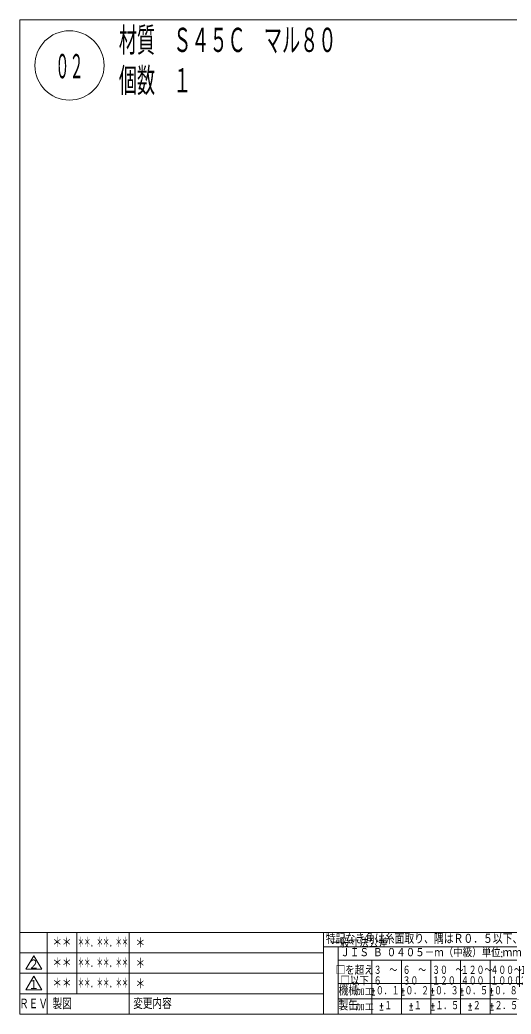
# Model space of a CAD drawing. Header units: millimetres. Extents: x 5 to 415, y 5 to 292.
# Drawn here: x 5 to 146.9, y 5 to 292 of the extents above; entities that cross this region are included whole.
import ezdxf

# ---------------------------------------------------------------- set-up
doc = ezdxf.new("R2010")
doc.units = ezdxf.units.MM
doc.header["$LTSCALE"] = 8.4
for name, color, linetype in [('1', 7, 'CONTINUOUS'), ('2', 7, 'CONTINUOUS'), ('254', 7, 'CONTINUOUS')]:
    doc.layers.add(name, color=color, linetype=linetype)
doc.styles.add('GMM001', font='txt.shx', dxfattribs={"bigfont": 'bigfont.shx'})
doc.styles.add('GMM008', font='txt.shx', dxfattribs={"width": 0.8, "bigfont": 'bigfont.shx'})
doc.styles.add('GMM010', font='txt.shx', dxfattribs={"width": 0.7, "bigfont": 'bigfont.shx'})
doc.styles.add('GMM011', font='txt.shx', dxfattribs={"width": 0.95, "bigfont": 'bigfont.shx'})
doc.styles.add('GMM012', font='txt.shx', dxfattribs={"width": 1.066667, "bigfont": 'bigfont.shx'})
doc.styles.add('GMM014', font='txt.shx', dxfattribs={"width": 0.827273, "bigfont": 'bigfont.shx'})
doc.styles.add('GMM015', font='txt.shx', dxfattribs={"width": 0.411523, "bigfont": 'bigfont.shx'})
doc.styles.add('STANDARD1', font='TXT', dxfattribs={"bigfont": 'BIGFONT'})
doc.styles.add('VF001', font='txt.shx', dxfattribs={"width": 0.548697})
doc.styles.add('VF002', font='txt.shx', dxfattribs={"width": 0.428571})

# ---------------------------------------------------------------- blocks, each defined once
blk = doc.blocks.new('BLOCK005')
at = {"layer": '2', "color": 3, "linetype": 'CONTINUOUS', "lineweight": 9}
for p, q in [((92.76, 24.47), (166.44, 24.47)), ((96.97, 20.55), (166.44, 20.55)), ((106.7, 20.55), (106.7, 5)), ((115.24, 20.55), (115.24, 5)), ((123.77, 20.55), (123.77, 5)), ((132.3, 20.55), (132.3, 5)), ((140.84, 20.55), (140.84, 5)), ((149.37, 20.55), (149.37, 5)), ((157.9, 20.55), (157.9, 5)), ((96.97, 13.85), (106.7, 13.85)), ((106.7, 13.85), (115.24, 13.85)), ((115.24, 13.85), (123.77, 13.85)), ((123.77, 13.85), (132.3, 13.85)), ((132.3, 13.85), (140.84, 13.85)), ((140.84, 13.85), (149.37, 13.85)), ((149.37, 13.85), (157.9, 13.85)), ((157.9, 13.85), (166.44, 13.85)), ((96.97, 9.42), (106.7, 9.42)), ((106.7, 9.42), (115.24, 9.42)), ((115.24, 9.42), (123.77, 9.42)), ((123.77, 9.42), (132.3, 9.42)), ((132.3, 9.42), (140.84, 9.42)), ((140.84, 9.42), (149.37, 9.42)), ((149.37, 9.42), (157.9, 9.42)), ((157.9, 9.42), (166.44, 9.42))]:
    blk.add_line(p, q, dxfattribs=at)
at = {"layer": '2', "color": 1, "linetype": 'CONTINUOUS', "lineweight": 15}
blk.add_lwpolyline([(92.76, 5), (166.44, 5), (166.44, 28.59), (92.76, 28.59)], close=True, dxfattribs=at)
at = {"layer": '254', "color": 3, "linetype": 'CONTINUOUS', "lineweight": 9}
blk.add_line((96.97, 5), (96.97, 24.47), dxfattribs=at)
at = {"layer": '254', "color": 3, "lineweight": 9, "style": 'STANDARD1', "width": 1.0935}
blk.add_text('一般寸法公差', height=2.311, dxfattribs=at).set_placement((94.7, 24.26))
at = {"layer": '254', "color": 3, "lineweight": 9, "insert": (93.39, 26.56), "char_height": 2.5425, "attachment_point": 4, "line_spacing_factor": 0.8, "style": 'GMM014'}
blk.add_mtext('\\T1.000000;特記なき角は糸面取り、隅はＲ０．５以下、溝加工の底ＲはＲ１．５以下', dxfattribs=at)
at = {"layer": '254', "color": 7, "lineweight": 20, "line_spacing_factor": 0.8}
for s, insert, char_height, attachment_point, style in [('\\W0.950000;\\T1.000000;ＪＩＳ\\W0.475000;\\T1.000000; \\W0.950000;\\T1.000000;Ｂ\\W0.475000;\\T1.000000; \\W0.950000;\\T1.000000;０４０５－ｍ（中級）単位\\W0.475000;\\T1.000000;:\\W0.950000;\\T1.000000;ｍｍ', (97.62, 22.59), 2.31134, 4, 'GMM011'), ('{\\T1.000000;□を超え}\\P{\\T1.000000;□以下}', (101.75, 18.7), 2.3113, 2, 'GMM011'), ('{\\T1.000000;３\u3000～}\\P{\\T1.000000;６}', (107.24, 18.7), 2.3113, 1, 'GMM010'), ('{\\T1.000000;６\u3000～}\\P{\\T1.000000;３０}', (115.59, 18.7), 2.3113, 1, 'GMM010'), ('{\\T1.000000;３０\u3000～}\\P{\\T1.000000;１２０}', (124.12, 18.7), 2.3113, 1, 'GMM010'), ('{\\T1.000000;１２０～}\\P{\\T1.000000;４００}', (132.43, 18.7), 2.3113, 1, 'GMM010'), ('{\\T1.000000;４００～}\\P{\\T1.000000;１０００}', (140.98, 18.7), 2.3113, 1, 'GMM010'), ('{\\T1.000000;１０００～}\\P{\\T1.000000;２０００}', (149.4, 18.7), 2.3113, 1, 'GMM010'), ('{\\T1.000000;２０００～}\\P{\\T1.000000;４０００}', (157.88, 18.7), 2.3113, 1, 'GMM010'), ('\\T1.000000;機械', (99.9, 11.63), 2.5425, 5, 'GMM001'), ('\\T1.000000;加工', (104.68, 11.34), 1.7335, 5, 'GMM012'), ('%%p\\T1.000000;０．１', (110.51, 11.63), 2.3113, 5, 'GMM010'), ('%%p\\T1.000000;０．２', (119.05, 11.63), 2.3113, 5, 'GMM010'), ('%%p\\T1.000000;０．３', (127.58, 11.63), 2.3113, 5, 'GMM010'), ('%%p\\T1.000000;０．５', (136.11, 11.63), 2.3113, 5, 'GMM010'), ('%%p\\T1.000000;０．８', (144.65, 11.63), 2.3113, 5, 'GMM010'), ('%%p\\T1.000000;１．２', (153.18, 11.63), 2.3113, 5, 'GMM010'), ('%%p\\T1.000000;２', (160.98, 11.63), 2.3113, 5, 'GMM010'), ('\\T1.000000;製缶', (99.9, 7.34), 2.5425, 5, 'GMM001'), ('\\T1.000000;加工', (104.68, 6.91), 1.7335, 5, 'GMM012'), ('%%p\\T1.000000;１', (110.66, 7.34), 2.3113, 5, 'GMM010'), ('%%p\\T1.000000;１', (119.2, 7.34), 2.3113, 5, 'GMM010'), ('%%p\\T1.000000;１．５', (127.73, 7.34), 2.3113, 5, 'GMM010'), ('%%p\\T1.000000;２', (136.26, 7.34), 2.3113, 5, 'GMM010'), ('%%p\\T1.000000;２．５', (144.8, 7.34), 2.3113, 5, 'GMM010'), ('%%p\\T1.000000;３', (153.33, 7.34), 2.3113, 5, 'GMM010'), ('%%p\\T1.000000;４', (161.13, 7.34), 2.3113, 5, 'GMM010')]:
    blk.add_mtext(s, dxfattribs=dict(at, insert=insert, char_height=char_height, attachment_point=attachment_point, style=style))
blk = doc.blocks.new('BLOCK006')
at = {"layer": '254', "color": 1, "linetype": 'CONTINUOUS', "lineweight": 15}
for p, q in [((9.02, 15.97), (6.7, 12.03)), ((9.02, 15.97), (11.33, 12.03)), ((11.33, 12.03), (6.7, 12.03))]:
    blk.add_line(p, q, dxfattribs=at)
at = {"layer": '254', "color": 7, "lineweight": 20, "insert": (9.02, 13.39), "char_height": 2.8434, "attachment_point": 5, "line_spacing_factor": 0.8, "style": 'GMM001'}
blk.add_mtext('\\T1.000000;１', dxfattribs=at)
blk = doc.blocks.new('BLOCK007')
at = {"layer": '254', "color": 1, "linetype": 'CONTINUOUS', "lineweight": 15}
for p, q in [((9.02, 21.86), (6.7, 17.93)), ((9.02, 21.86), (11.33, 17.93)), ((11.33, 17.93), (6.7, 17.93))]:
    blk.add_line(p, q, dxfattribs=at)
at = {"layer": '254', "color": 7, "lineweight": 20, "insert": (9.02, 19.29), "char_height": 2.8434, "attachment_point": 5, "line_spacing_factor": 0.8, "style": 'GMM001'}
blk.add_mtext('\\T1.000000;２', dxfattribs=at)

msp = doc.modelspace()

# ---------------------------------------------------------------- linework, layer by layer
at = {"layer": '1', "color": 3, "linetype": 'CONTINUOUS', "lineweight": 9}
msp.add_line((92.7599, 28.5895), (92.7599, 5), dxfattribs=at)
at = {"layer": '1', "color": 7, "linetype": 'CONTINUOUS', "lineweight": 20}
msp.add_lwpolyline([(5, 292), (5, 5), (415, 5), (415, 292)], close=True, dxfattribs=at)
at = {"layer": '254', "color": 3, "linetype": 'CONTINUOUS', "lineweight": 9}
for p, q in [((5, 28.5895), (92.7599, 28.5895)), ((5, 18.526), (5, 28.5895)), ((12.8983, 22.6921), (12.8983, 28.554)), ((21.4284, 22.6921), (21.4284, 28.554)), ((36.5931, 22.6921), (36.5931, 28.554)), ((5, 22.6921), (92.7599, 22.6921)), ((12.8983, 16.7948), (12.8983, 22.6566)), ((21.4284, 16.7948), (21.4284, 22.6566)), ((36.5931, 16.7948), (36.5931, 22.6566)), ((5, 11.804), (5, 18.567)), ((5, 16.7948), (92.7599, 16.7948)), ((12.8983, 10.8974), (12.8983, 16.7592)), ((21.4284, 10.8974), (21.4284, 16.7592)), ((36.5931, 10.8974), (36.5931, 16.7592)), ((5, 5), (5, 11.763)), ((5, 10.8974), (92.7599, 10.8974)), ((12.8983, 5), (12.8983, 10.8619)), ((36.5931, 5), (36.5931, 10.8619))]:
    msp.add_line(p, q, dxfattribs=at)
msp.add_circle((19.3236, 278.8443), 10, dxfattribs=at)

# ---------------------------------------------------------------- block references
for name in ['BLOCK005', 'BLOCK007', 'BLOCK006']:
    msp.add_blockref(name, (0, 0))

# ---------------------------------------------------------------- texts
at = {"char_height": 7}
for s, insert, attachment_point, style in [('\\T1.000000;材質\u3000Ｓ４５Ｃ\u3000マル８０\\P\\T1.000000;個数\u3000１', (33.595, 280.001), 4, 'VF001'), ('\\T1.000000;０２', (19.324, 275.03), 8, 'VF002')]:
    msp.add_mtext(s, dxfattribs=dict(at, insert=insert, attachment_point=attachment_point, style=style))
at = {"layer": '254', "color": 7, "lineweight": 20, "char_height": 3.159308, "line_spacing_factor": 0.8}
for s, insert, attachment_point, style in [('\\T1.000000;＊＊', (17.1633, 24.1221), 8, 'GMM008'), ('\\T1.000000;＊＊．＊＊．＊＊', (29.0184, 24.1221), 8, 'GMM015'), ('\\T1.000000;＊', (38.4134, 23.9584), 7, 'GMM008'), ('\\T1.000000;＊＊', (17.1633, 18.2247), 8, 'GMM008'), ('\\T1.000000;＊＊．＊＊．＊＊', (29.0184, 18.2247), 8, 'GMM015'), ('\\T1.000000;＊', (38.4134, 18.061), 7, 'GMM008'), ('\\T1.000000;＊＊', (17.1633, 12.3273), 8, 'GMM008'), ('\\T1.000000;＊＊．＊＊．＊＊', (29.0184, 12.3273), 8, 'GMM015'), ('\\T1.000000;＊', (38.4134, 12.1636), 7, 'GMM008')]:
    msp.add_mtext(s, dxfattribs=dict(at, insert=insert, attachment_point=attachment_point, style=style))
at = {"layer": '254', "color": 3, "lineweight": 9, "char_height": 3.159308, "attachment_point": 8, "line_spacing_factor": 0.8, "style": 'GMM008'}
for s, insert in [('\\T1.000000;ＲＥＶ', (8.9491, 6.4072)), ('\\T1.000000;製図', (17.2276, 6.4072)), ('\\T1.000000;変更内容', (43.3157, 6.4647))]:
    msp.add_mtext(s, dxfattribs=dict(at, insert=insert))

doc.saveas('drawing.dxf')
